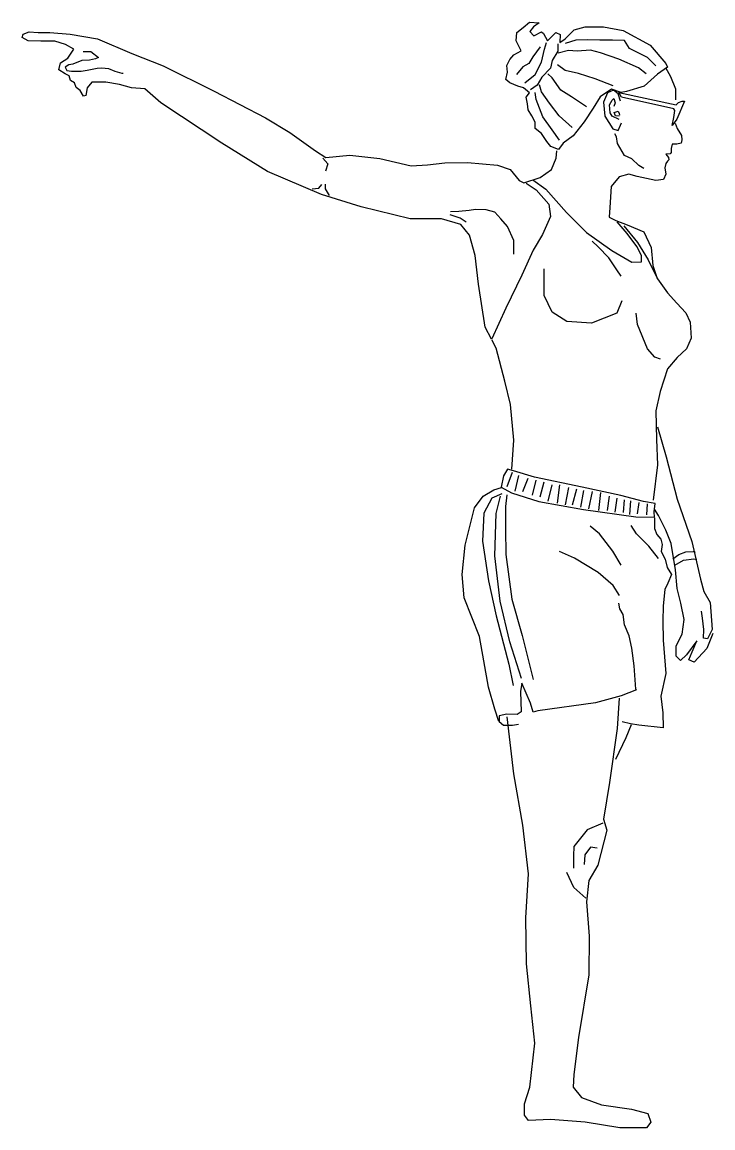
# Model space of a CAD drawing. Header units: metres. Extents: x -53.38 to -52.3, y -216.37 to -214.65.
import ezdxf

# ---------------------------------------------------------------- set-up
doc = ezdxf.new("R2010")
doc.units = ezdxf.units.M
doc.header["$MEASUREMENT"] = 0

# ---------------------------------------------------------------- blocks, each defined once
blk = doc.blocks.new('Lifeguard 2')
for points in [[(0.2144, 5.2401), (0.1647, 5.2058), (0.0998, 5.146), (0.0119, 5.1205), (-0.0148, 5.1155), (-0.0632, 5.132), (-0.1192, 5.0938), (-0.1548, 5.0379), (-0.1994, 4.9692), (-0.2529, 4.8992), (-0.3025, 4.8636), (-0.3267, 4.8318), (-0.3649, 4.847), (-0.384, 4.8725), (-0.4107, 4.9119), (-0.4426, 4.9361), (-0.4426, 4.9679), (-0.4591, 4.9997), (-0.4769, 5.0289), (-0.4795, 5.0595), (-0.4871, 5.0913), (-0.4693, 5.1129), (-0.4998, 5.1384), (-0.5279, 5.1473), (-0.5673, 5.1625), (-0.5877, 5.1803), (-0.58, 5.216), (-0.5826, 5.249), (-0.5673, 5.2796), (-0.5482, 5.3012), (-0.5113, 5.3215), (-0.5355, 5.3716), (-0.533, 5.4123), (-0.5011, 5.4378), (-0.4693, 5.4645), (-0.4222, 5.4607), (-0.4502, 5.4403), (-0.468, 5.4174), (-0.4477, 5.3958), (-0.4107, 5.4162), (-0.4006, 5.4085), (-0.3802, 5.3716), (-0.3394, 5.4123), (-0.3178, 5.4034), (-0.3191, 5.364), (-0.2923, 5.3818), (-0.2478, 5.4263), (-0.1943, 5.4416), (-0.1026, 5.4403), (-0.0059, 5.4225), (0.1292, 5.3499), (0.2068, 5.2583)], [(0.2997, 5.0728), (0.2613, 4.9827), (0.2384, 4.9515), (0.2457, 4.9911), (0.2517, 5.0259), (0.2469, 5.0343), (-0.0139, 5.092), (-0.0259, 5.1148), (0.2577, 5.0535), (0.2697, 5.0656), (0.2877, 5.0728)]]:
    blk.add_lwpolyline(points, close=True)
for points in [[(-0.6586, 3.8905), (-0.6906, 3.9505), (-0.7228, 4.1636), (-0.7396, 4.3054), (-0.7684, 4.4067), (-0.8106, 4.4607), (-0.9075, 4.4882), (-1.0629, 4.4882), (-1.3061, 4.5473), (-1.5023, 4.6083), (-1.771, 4.7232), (-1.9973, 4.8633), (-2.3, 5.063), (-2.3789, 5.1328), (-2.4452, 5.1375), (-2.5044, 5.1553), (-2.573, 5.1671), (-2.6428, 5.1659), (-2.6653, 5.1387), (-2.6724, 5.1009), (-2.6842, 5.0961), (-2.7008, 5.1257), (-2.7209, 5.1399), (-2.7292, 5.1624), (-2.7481, 5.1742), (-2.7552, 5.1978), (-2.7754, 5.2073), (-2.8061, 5.2274), (-2.7978, 5.2617), (-2.7623, 5.2853), (-2.7318, 5.3305), (-2.7732, 5.353), (-2.8264, 5.3695), (-2.8951, 5.3695), (-2.9578, 5.3719), (-2.9885, 5.3884), (-2.9838, 5.405), (-2.953, 5.4156), (-2.9081, 5.4133), (-2.8513, 5.4133), (-2.7507, 5.405), (-2.6146, 5.3813), (-2.4439, 5.3079), (-2.2877, 5.2476), (-2.0355, 5.1221), (-1.7808, 4.9894), (-1.6589, 4.9161), (-1.5323, 4.8251), (-1.4814, 4.7919), (-1.3616, 4.8037), (-1.2125, 4.7871), (-1.0575, 4.7505), (-0.9766, 4.7561), (-0.8902, 4.7668), (-0.7778, 4.768), (-0.6284, 4.7549), (-0.5668, 4.7324), (-0.5219, 4.678), (-0.4982, 4.6662), (-0.4177, 4.6934), (-0.3609, 4.7337), (-0.3372, 4.7893), (-0.3337, 4.8259)], [(-0.4172, 5.3423), (-0.4541, 5.2927), (-0.4732, 5.2596), (-0.5038, 5.2431), (-0.5343, 5.2036)], [(-0.4936, 5.1629), (-0.4414, 5.2036), (-0.4108, 5.266), (-0.3956, 5.3296), (-0.3854, 5.3627)], [(-0.3293, 5.3562), (-0.3293, 5.3194), (-0.3573, 5.2736), (-0.3662, 5.2354), (-0.4095, 5.1909), (-0.4312, 5.1514), (-0.4655, 5.1285)], [(0.1087, 5.2074), (0.0705, 5.2379), (-0.0262, 5.2812), (-0.1179, 5.3117), (-0.1675, 5.3244), (-0.2337, 5.3206), (-0.2757, 5.3232), (-0.3279, 5.3104)], [(0.157, 5.2469), (0.1162, 5.2889), (0.0271, 5.3334), (0.0017, 5.3728), (-0.0582, 5.3741), (-0.1206, 5.3754), (-0.1842, 5.3767), (-0.2402, 5.3741), (-0.2924, 5.3588)], [(-2.6858, 5.3191), (-2.6468, 5.3181), (-2.6096, 5.2893), (-2.6236, 5.2819), (-2.6542, 5.2754), (-2.6923, 5.2745), (-2.736, 5.255), (-2.7574, 5.2522), (-2.7741, 5.2401), (-2.7667, 5.2243), (-2.7435, 5.2206), (-2.6951, 5.2206), (-2.6654, 5.2253), (-2.6152, 5.2364), (-2.592, 5.2383), (-2.5594, 5.2336), (-2.5288, 5.2215), (-2.4934, 5.2113), (-2.4869, 5.2104)], [(-0.0542, 5.1476), (-0.1446, 5.1832), (-0.2261, 5.2087), (-0.2923, 5.2239), (-0.3318, 5.2519)], [(0.2048, 5.2396), (0.23, 5.194), (0.2541, 5.134), (0.2541, 5.0788)], [(-0.1866, 5.0433), (-0.2617, 5.0942), (-0.3139, 5.1272), (-0.3572, 5.1883), (-0.3789, 5.2074)], [(-0.3204, 4.8788), (-0.3573, 4.9297), (-0.4032, 4.9946), (-0.4363, 5.0811), (-0.4426, 5.1154)], [(-0.258, 4.9411), (-0.323, 4.9997), (-0.3713, 5.062), (-0.4108, 5.1192), (-0.4197, 5.1536)], [(-0.0188, 5.0726), (-0.0298, 5.109), (-0.0533, 5.1259), (-0.0836, 5.1132), (-0.103, 5.0678), (-0.0963, 4.998), (-0.0559, 4.9341), (-0.0298, 4.9265), (-0.0188, 4.9526), (-0.0129, 4.9643)], [(-0.0255, 4.9803), (-0.0592, 4.9972), (-0.0702, 5.0148), (-0.0735, 5.0544), (-0.0601, 5.0762), (-0.0508, 5.0846), (-0.0449, 5.0645), (-0.0508, 5.0459)], [(-0.0247, 4.9972), (-0.0432, 4.9988), (-0.05, 5.0165), (-0.0298, 5.0224), (-0.0247, 5.0106), (-0.0239, 5.003)], [(0.2526, 4.9625), (0.2629, 4.9361), (0.2837, 4.9023), (0.2863, 4.88), (0.2828, 4.8632), (0.2612, 4.8586), (0.2377, 4.8593), (0.2335, 4.8376), (0.234, 4.8175), (0.2276, 4.8111), (0.2061, 4.8083), (0.2202, 4.7918), (0.2221, 4.7813), (0.2157, 4.7735), (0.2065, 4.7625), (0.2011, 4.7413), (0.2062, 4.7091), (0.1953, 4.6828), (0.1565, 4.6784), (0.0652, 4.6977), (0.0236, 4.7091), (-0.0256, 4.696), (-0.0642, 4.6491), (-0.0717, 4.5448), (-0.0746, 4.4965), (-0.0414, 4.4791), (0.0148, 4.4577), (0.0974, 4.4232), (0.1346, 4.3461), (0.1423, 4.2572), (0.1639, 4.1922), (0.1639, 4.1922)], [(0.098, 4.7381), (0.0721, 4.7523), (0.0382, 4.7862), (0.0016, 4.8032), (-0.0332, 4.862), (-0.0376, 4.895), (-0.0457, 4.9101)], [(-1.4955, 4.7892), (-1.4709, 4.7608), (-1.4822, 4.7249)], [(-1.5485, 4.6378), (-1.5163, 4.6397), (-1.5012, 4.6587)], [(-1.4633, 4.6038), (-1.4822, 4.6378), (-1.4822, 4.6605)], [(-0.7837, 4.472), (-0.8144, 4.4921), (-0.8641, 4.5086)], [(-0.547, 4.3123), (-0.5482, 4.3809), (-0.5789, 4.4495), (-0.6121, 4.4873), (-0.6428, 4.5204), (-0.6843, 4.5335), (-0.7375, 4.5346), (-0.7695, 4.5299), (-0.8215, 4.5252), (-0.8629, 4.5228)], [(0.1657, 3.4566), (0.2077, 3.3071), (0.2624, 3.0973), (0.3355, 2.8871), (0.3793, 2.7006), (0.3958, 2.6386), (0.4268, 2.5838), (0.4364, 2.4499), (0.4134, 2.4039), (0.393, 2.4065), (0.3955, 2.4499), (0.3891, 2.5061), (0.384, 2.5419)], [(0.4403, 2.4295), (0.4096, 2.3566), (0.3469, 2.2876), (0.3201, 2.3004), (0.338, 2.3387), (0.361, 2.3937), (0.3098, 2.3247), (0.2791, 2.2965), (0.2587, 2.317), (0.2574, 2.3694), (0.2881, 2.4269), (0.297, 2.4998), (0.2804, 2.5803), (0.2625, 2.6531), (0.2548, 2.7468), (0.233, 2.8774), (0.2074, 2.9426), (0.1703, 3.0155), (0.1499, 3.0474)], [(0.2421, 2.801), (0.2709, 2.8223), (0.3055, 2.8361), (0.3431, 2.838), (0.3519, 2.8342)], [(0.2515, 2.7696), (0.2942, 2.7941), (0.3457, 2.8003), (0.3607, 2.7972)], [(-0.0248, 2.1092), (-0.0347, 1.9582), (-0.0728, 1.6909), (-0.1021, 1.5082), (-0.0866, 1.4549), (-0.131, 1.2809), (-0.175, 1.2039), (-0.1872, 1.0993)], [(-0.4742, 1.2374), (-0.5029, 1.4786), (-0.5475, 1.7341), (-0.5811, 2.0167)], [(0.0342, 1.9765), (0.0075, 1.9124), (-0.0428, 1.8044)], [(-0.106, 1.4893), (-0.1836, 1.4556), (-0.2495, 1.3736), (-0.251, 1.3268), (-0.251, 1.2653)], [(-0.1338, 1.3649), (-0.1675, 1.3692), (-0.1953, 1.3312), (-0.1982, 1.2844)], [(-0.1872, 1.0993), (-0.174, 0.9279), (-0.1762, 0.7367), (-0.2276, 0.4254), (-0.2502, 0.2418), (-0.2528, 0.1796), (-0.2122, 0.1269), (-0.1121, 0.0905), (0.0366, 0.0702), (0.1177, 0.0486), (0.1326, 0.0053), (0.111, -0.023), (-0.0216, -0.023), (-0.1933, 0.0053), (-0.366, 0.0184), (-0.4753, 0.0138), (-0.4953, 0.0399), (-0.4953, 0.0968), (-0.4676, 0.1783), (-0.4439, 0.397), (-0.4631, 0.5821), (-0.4854, 0.7916), (-0.4886, 1.0185), (-0.4742, 1.2374)], [(-0.1909, 1.1175), (-0.2495, 1.1702), (-0.2847, 1.2448)]]:
    blk.add_lwpolyline(points)
at = {"color": 6}
for points in [[(-0.4872, 4.6654), (-0.4365, 4.6318), (-0.3743, 4.5615), (-0.3661, 4.4992), (-0.4062, 4.4109), (-0.4523, 4.3333), (-0.5086, 4.209), (-0.5873, 4.045), (-0.6567, 3.8919)], [(-0.4536, 4.6811), (-0.3884, 4.6352), (-0.2866, 4.5197), (-0.1869, 4.4204), (-0.0614, 4.3309), (0.0375, 4.2723), (0.0858, 4.2754), (0.0858, 4.3062), (0.0622, 4.3504), (0.0149, 4.4151), (-0.0355, 4.4737)], [(-0.0016, 4.4542), (0.0663, 4.3699), (0.1187, 4.2846), (0.1665, 4.1868)], [(-0.0151, 4.203), (-0.0361, 4.2352), (-0.0758, 4.2943), (-0.1287, 4.3498), (-0.1587, 4.3781)], [(-0.0115, 4.0818), (-0.0362, 4.0196), (-0.1624, 3.9711), (-0.2842, 3.9782), (-0.3574, 4.0249), (-0.398, 4.1078), (-0.3977, 4.2402)], [(0.1649, 4.1909), (0.2154, 4.1202), (0.261, 4.0689), (0.3055, 4.0219), (0.3272, 3.9752), (0.3317, 3.8965), (0.3088, 3.8428), (0.2632, 3.7995), (0.2149, 3.744), (0.1784, 3.6306), (0.1565, 3.5353), (0.1602, 3.393), (0.1656, 3.2672), (0.1438, 3.0918)], [(0.1799, 3.7913), (0.1525, 3.8017), (0.1159, 3.8424), (0.0655, 3.9641), (0.0599, 4.0205)], [(-0.5569, 3.2459), (-0.5475, 3.3896), (-0.565, 3.5674), (-0.5932, 3.6829), (-0.6349, 3.8459), (-0.6574, 3.8882)], [(-0.5564, 3.2297), (-0.5826, 3.1575)], [(-0.524, 3.2147), (-0.5427, 3.1363)], [(-0.4779, 3.1998), (-0.504, 3.1326)], [(-0.438, 3.1911), (-0.4567, 3.1164)], [(-0.6225, 1.9943), (-0.6417, 2.0553), (-0.6738, 2.164), (-0.6968, 2.2943), (-0.7179, 2.4151), (-0.7947, 2.6074), (-0.8043, 2.7224), (-0.7889, 2.8681), (-0.7429, 3.054), (-0.7007, 3.1124), (-0.647, 3.1433), (-0.6093, 3.1553)], [(-0.3994, 3.1811), (-0.4181, 3.1076)], [(-0.3595, 3.1687), (-0.3794, 3.0877)], [(-0.3208, 3.1674), (-0.3321, 3.0765)], [(-0.2772, 3.155), (-0.2934, 3.069)], [(-0.2373, 3.1463), (-0.2585, 3.0665)], [(-0.2025, 3.14), (-0.2162, 3.0566)], [(-0.1588, 3.135), (-0.1775, 3.0491)], [(-0.1177, 3.1301), (-0.1277, 3.0404)], [(-0.6077, 3.1234), (-0.6574, 3.1013), (-0.6961, 3.0277), (-0.7034, 2.8879), (-0.674, 2.6911), (-0.6353, 2.5178), (-0.5728, 2.2787), (-0.5507, 2.172)], [(-0.5101, 2.2071), (-0.5672, 2.3892), (-0.6151, 2.5915), (-0.6427, 2.8159), (-0.6353, 3.0259), (-0.6132, 3.1123)], [(-0.582, 3.1179), (-0.5893, 3.0609), (-0.5893, 2.9487), (-0.5875, 2.8218), (-0.558, 2.6007), (-0.5065, 2.4204), (-0.4512, 2.2016)], [(-0.0753, 3.1114), (-0.0853, 3.0404)], [(-0.0367, 3.1027), (-0.0467, 3.0317)], [(0.0007, 3.0939), (-0.0055, 3.0304)], [(0.0318, 3.089), (0.0256, 3.0205)], [(0.073, 3.0802), (0.0642, 3.0242)], [(0.1141, 3.074), (0.1104, 3.0192)], [(0.1497, 3.0045), (0.1505, 2.9507), (0.1626, 2.9219), (0.1823, 2.8984), (0.1877, 2.8726), (0.1831, 2.8369), (0.2028, 2.7998), (0.2135, 2.7573), (0.2353, 2.7233), (0.2171, 2.6797), (0.2025, 2.6493), (0.194, 2.5678), (0.1916, 2.4913), (0.1929, 2.3976), (0.2062, 2.2325), (0.1819, 2.1196), (0.1917, 2.0368), (0.1929, 1.9616), (0.0726, 1.9749), (0.031, 1.9818), (-0.0107, 1.9914), (-0.0107, 1.9914)], [(0.1696, 2.8017), (0.1217, 2.8632), (0.0618, 2.9248), (0.0344, 2.9658)], [(-0.0152, 2.7692), (-0.0562, 2.8393), (-0.123, 2.9248), (-0.1692, 2.9624)], [(-0.0237, 2.6188), (-0.0545, 2.6683), (-0.1298, 2.7333), (-0.2462, 2.8034), (-0.3214, 2.8376)], [(0.0585, 2.1548), (0.0499, 2.2693), (0.0379, 2.3582), (0.0243, 2.4181), (0.002, 2.4728), (-0.0048, 2.5241), (-0.0219, 2.5531), (-0.0271, 2.5805)], [(0.061, 2.1513), (-0.0157, 2.1202), (-0.1428, 2.0866), (-0.4283, 2.0458), (-0.4511, 2.0398), (-0.4655, 2.0853), (-0.5086, 2.1835), (-0.5146, 2.1428), (-0.5122, 2.041), (-0.5314, 2.0278), (-0.583, 2.0302), (-0.6213, 2.0218), (-0.6201, 1.9943), (-0.5985, 1.9751), (-0.5542, 1.9751), (-0.5242, 1.9799)]]:
    blk.add_lwpolyline(points, dxfattribs=at)
blk.add_lwpolyline([(0.1532, 3.0749), (0.0966, 3.086), (-0.0168, 3.1149), (-0.2087, 3.157), (-0.4453, 3.2068), (-0.5502, 3.237), (-0.5787, 3.2459), (-0.5983, 3.2121), (-0.6107, 3.157), (-0.5591, 3.1286), (-0.4239, 3.0859), (-0.2016, 3.0451), (0.0581, 3.0092), (0.1503, 3.0079), (0.1491, 3.0341)], close=True, dxfattribs=at)

msp = doc.modelspace()

# ---------------------------------------------------------------- block references
at = {"xscale": 0.3135000000000001, "yscale": 0.3135000000000001, "zscale": 0.3135000000000001}
msp.add_blockref('Lifeguard 2', (-52.4408, -216.3668), dxfattribs=at)

doc.saveas('drawing.dxf')
